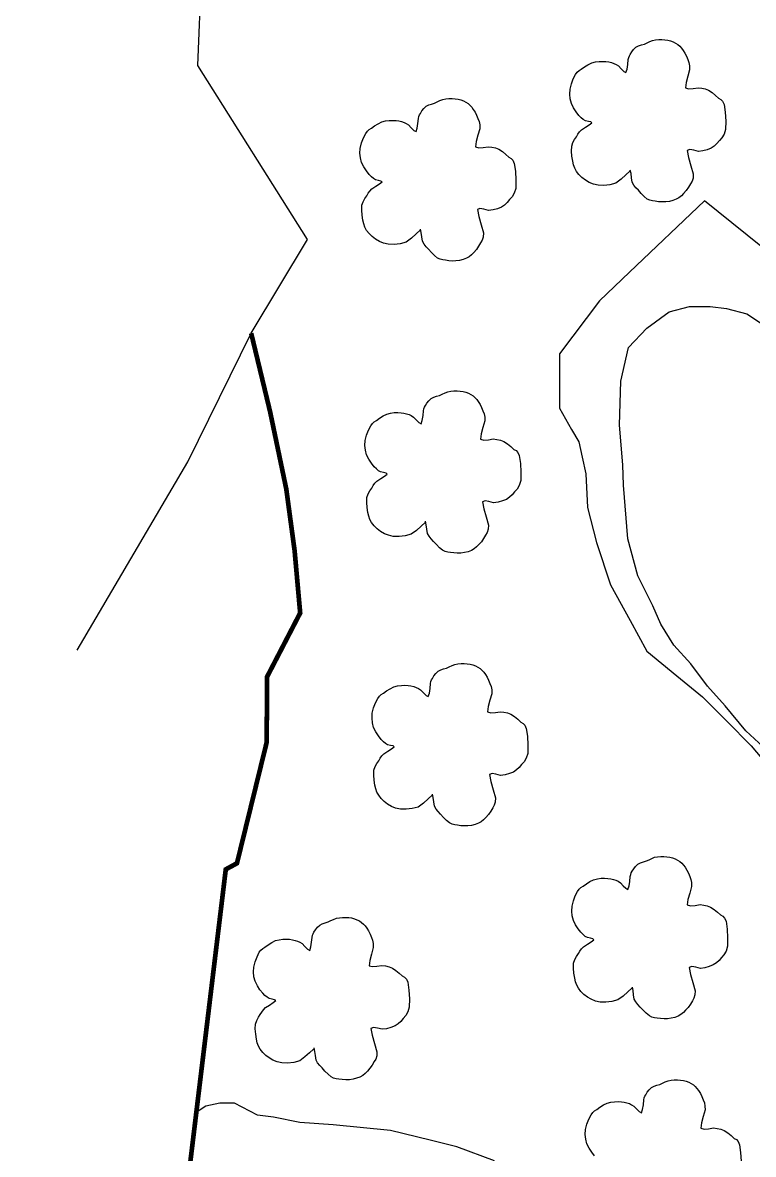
# Model space of a CAD drawing. Extents: x 744412 to 747562, y 7826855 to 7831310.
# Drawn here: x 745262.7 to 745418.3, y 7829458.4 to 7829699.2 of the extents above; entities that cross this region are included whole.
import ezdxf

# ---------------------------------------------------------------- set-up
doc = ezdxf.new("R2010")
doc.units = 0
doc.header["$MEASUREMENT"] = 0
doc.linetypes.add('CONTINUO', pattern=[0])
for name, color, linetype in [('0114001002', 1, 'Continuous'), ('0114001002004', 5, 'Continuous'), ('CERCA', 56, 'CONTINUO'), ('CÓRREGO', 5, 'Continuous')]:
    doc.layers.add(name, color=color, linetype=linetype)
doc.layers.add('VEGETAÇÃO', color=3, linetype='Continuous', lineweight=25)
doc.styles.get("Standard").update_dxf_attribs({"font": 'arial.ttf'})
doc.linetypes.add('CERCA_5000', pattern='A,25,-10,["+",Standard,S=8,R=45,X=-1.5,Y=-4.75],-4.5', length=39.5)

msp = doc.modelspace()

# ---------------------------------------------------------------- linework, layer by layer
at = {"layer": '0114001002'}
for points in [[(745422.84, 7829649.3), (745407.93, 7829661.34), (745391.97, 7829646.15), (745385.54, 7829640.02), (745377.02, 7829628.73), (745377.02, 7829617.17), (745379.59, 7829612.68), (745381.12, 7829610.01), (745381.83, 7829606.77), (745382.61, 7829603.18), (745382.98, 7829596.03), (745384.93, 7829588.62), (745387.9, 7829579.57), (745392.07, 7829572), (745395.67, 7829565.47), (745402.06, 7829560.21), (745407.51, 7829555.72), (745412.67, 7829550.53), (745417.86, 7829545.3), (745425.43, 7829536.33)], [(745363.2, 7829456.99), (745355.14, 7829459.98), (745349.46, 7829461.36), (745341.07, 7829463.41), (745328.8, 7829464.62), (745321.75, 7829465.17), (745316.13, 7829466.26), (745312.73, 7829466.67), (745307.84, 7829469.24), (745304.66, 7829469.24), (745301.68, 7829468.64), (745299.67, 7829467.25), (745297.83, 7829452.04)]]:
    msp.add_lwpolyline(points, dxfattribs=at)
at = {"layer": '0114001002004'}
msp.add_lwpolyline([(745423.21, 7829542.56), (745416.69, 7829548.53), (745412.35, 7829553.83), (745408.55, 7829558.03), (745405.02, 7829562.79), (745401.36, 7829566.72), (745398.64, 7829571.2), (745396.88, 7829575.14), (745393.75, 7829581.52), (745391.58, 7829589.39), (745390.63, 7829600.79), (745390.5, 7829605.13), (745389.82, 7829613.55), (745390.09, 7829622.92), (745391.72, 7829630.11), (745395.65, 7829634.18), (745400.41, 7829637.71), (745404.75, 7829638.8), (745409.09, 7829638.8), (745412.62, 7829638.39), (745416.97, 7829637.3), (745422.8, 7829633.37)], dxfattribs=at)
at = {"layer": 'CERCA', "linetype": 'CERCA_5000', "const_width": 1}
msp.add_lwpolyline([(745045.76, 7828681.7), (745342.25, 7828820.56), (745523.7, 7829006.56), (745256.09, 7829101.57), (745297.83, 7829452.04), (745305.95, 7829519.02), (745308.33, 7829520.31), (745314.66, 7829546.03), (745314.76, 7829560.03), (745321.8, 7829573.59), (745320.61, 7829586.87), (745318.84, 7829599.97), (745315.39, 7829616.44), (745311.36, 7829633.14)], dxfattribs=at)
at = {"layer": 'CÓRREGO', "color": 5}
msp.add_lwpolyline([(745274.27, 7829565.68), (745297.88, 7829605.78), (745311.36, 7829633.14), (745323.35, 7829653.06), (745299.99, 7829690.11), (745300.77, 7829709.33)], dxfattribs=at)
at = {"layer": 'VEGETAÇÃO', "color": 94, "linetype": 'CONTINUO'}
for points in [[(745392.03, 7829667.6), (745391.17, 7829666.82), (745390.17, 7829665.93), (745389.05, 7829665.1), (745387.78, 7829664.75), (745386.49, 7829664.61), (745385.26, 7829664.66), (745384.25, 7829664.88), (745383.35, 7829665.23), (745382.55, 7829665.71), (745381.81, 7829666.27), (745381.17, 7829666.91), (745380.64, 7829667.59), (745380.27, 7829668.24), (745380.02, 7829668.95), (745379.84, 7829669.75), (745379.68, 7829670.81), (745379.6, 7829671.9), (745379.63, 7829672.94), (745379.89, 7829673.71), (745380.25, 7829674.37), (745380.66, 7829674.95), (745380.97, 7829675.48), (745381.32, 7829675.97), (745381.75, 7829676.44), (745382.59, 7829676.98), (745383.38, 7829677.49), (745383.94, 7829677.92), (745383.69, 7829678.1), (745383.19, 7829678.22), (745382.55, 7829678.36), (745382.1, 7829678.63), (745381.65, 7829679), (745381.18, 7829679.49), (745380.59, 7829680.23), (745380.03, 7829681.09), (745379.57, 7829682.03), (745379.32, 7829683.01), (745379.22, 7829684.02), (745379.28, 7829685.06), (745379.57, 7829686.2), (745379.98, 7829687.27), (745380.44, 7829688.21), (745380.79, 7829688.69), (745381.19, 7829689.04), (745381.66, 7829689.33), (745382.33, 7829689.82), (745383.09, 7829690.29), (745383.89, 7829690.69), (745384.68, 7829690.89), (745385.47, 7829690.99), (745386.23, 7829691.01), (745386.9, 7829690.98), (745387.52, 7829690.88), (745388.1, 7829690.74), (745388.61, 7829690.58), (745389.09, 7829690.35), (745389.57, 7829690.06), (745390.16, 7829689.41), (745390.72, 7829688.87), (745391.19, 7829688.61), (745391.43, 7829689.35), (745391.58, 7829690.35), (745391.68, 7829691.37), (745391.78, 7829691.82), (745391.91, 7829692.17), (745392.09, 7829692.48), (745392.42, 7829693.01), (745392.82, 7829693.53), (745393.3, 7829694.01), (745393.87, 7829694.28), (745394.48, 7829694.49), (745395.11, 7829694.67), (745395.68, 7829694.95), (745396.27, 7829695.22), (745396.86, 7829695.45), (745397.51, 7829695.57), (745398.18, 7829695.63), (745398.84, 7829695.63), (745399.49, 7829695.6), (745400.11, 7829695.51), (745400.71, 7829695.37), (745401.26, 7829695.15), (745401.77, 7829694.88), (745402.23, 7829694.56), (745402.64, 7829694.22), (745403.01, 7829693.82), (745403.36, 7829693.34), (745403.73, 7829692.75), (745404.06, 7829692.09), (745404.35, 7829691.39), (745404.58, 7829690.77), (745404.72, 7829690.06), (745404.74, 7829689.22), (745404.34, 7829687.84), (745403.98, 7829686.49), (745403.84, 7829685.35), (745404.54, 7829685.15), (745405.5, 7829685.22), (745406.55, 7829685.39), (745407.33, 7829685.31), (745408.07, 7829685.13), (745408.79, 7829684.86), (745409.55, 7829684.35), (745410.26, 7829683.77), (745410.9, 7829683.18), (745411.39, 7829682.91), (745411.78, 7829682.52), (745412.08, 7829681.84), (745412.32, 7829680.17), (745412.43, 7829678.31), (745412.39, 7829676.51), (745412.08, 7829675.5), (745411.63, 7829674.73), (745411.09, 7829674.13), (745410.58, 7829673.51), (745410.01, 7829672.98), (745409.35, 7829672.54), (745408.49, 7829672.2), (745407.56, 7829671.96), (745406.62, 7829671.81), (745405.62, 7829672.08), (745404.78, 7829672.23), (745404.23, 7829672.02), (745404.52, 7829670.54), (745405.01, 7829668.79), (745405.51, 7829667.05), (745405.47, 7829666.16), (745405.26, 7829665.49), (745404.92, 7829664.93), (745404.5, 7829664.21), (745404.01, 7829663.53), (745403.48, 7829662.9), (745403, 7829662.4), (745402.48, 7829661.98), (745401.9, 7829661.64), (745401.19, 7829661.38), (745400.43, 7829661.2), (745399.65, 7829661.09), (745398.88, 7829661.08), (745398.13, 7829661.13), (745397.42, 7829661.23), (745396.84, 7829661.29), (745396.29, 7829661.44), (745395.74, 7829661.7), (745395.09, 7829662.25), (745394.44, 7829662.9), (745393.83, 7829663.58), (745393.31, 7829664.12), (745392.87, 7829664.67), (745392.52, 7829665.28), (745392.39, 7829666.21), (745392.28, 7829667.12), (745392.12, 7829667.86)], [(745347.34, 7829655.04), (745346.49, 7829654.26), (745345.48, 7829653.36), (745344.36, 7829652.53), (745343.09, 7829652.19), (745341.81, 7829652.05), (745340.57, 7829652.1), (745339.56, 7829652.31), (745338.66, 7829652.67), (745337.87, 7829653.15), (745337.12, 7829653.71), (745336.48, 7829654.34), (745335.95, 7829655.03), (745335.59, 7829655.68), (745335.33, 7829656.39), (745335.16, 7829657.19), (745334.99, 7829658.24), (745334.91, 7829659.33), (745334.94, 7829660.38), (745335.21, 7829661.14), (745335.57, 7829661.81), (745335.98, 7829662.39), (745336.28, 7829662.92), (745336.63, 7829663.41), (745337.07, 7829663.88), (745337.9, 7829664.42), (745338.69, 7829664.93), (745339.25, 7829665.36), (745339.01, 7829665.53), (745338.5, 7829665.66), (745337.86, 7829665.8), (745337.42, 7829666.06), (745336.96, 7829666.43), (745336.49, 7829666.93), (745335.9, 7829667.67), (745335.35, 7829668.52), (745334.88, 7829669.47), (745334.63, 7829670.44), (745334.53, 7829671.45), (745334.59, 7829672.49), (745334.88, 7829673.63), (745335.29, 7829674.71), (745335.75, 7829675.64), (745336.11, 7829676.13), (745336.5, 7829676.48), (745336.97, 7829676.77), (745337.65, 7829677.26), (745338.4, 7829677.73), (745339.2, 7829678.13), (745340, 7829678.33), (745340.78, 7829678.43), (745341.54, 7829678.44), (745342.21, 7829678.41), (745342.83, 7829678.32), (745343.41, 7829678.18), (745343.92, 7829678.01), (745344.4, 7829677.79), (745344.89, 7829677.49), (745345.47, 7829676.85), (745346.03, 7829676.31), (745346.51, 7829676.05), (745346.74, 7829676.79), (745346.89, 7829677.78), (745346.99, 7829678.81), (745347.1, 7829679.26), (745347.22, 7829679.6), (745347.41, 7829679.91), (745347.73, 7829680.44), (745348.14, 7829680.97), (745348.62, 7829681.45), (745349.18, 7829681.72), (745349.79, 7829681.92), (745350.42, 7829682.11), (745351, 7829682.39), (745351.58, 7829682.66), (745352.18, 7829682.89), (745352.83, 7829683.01), (745353.49, 7829683.07), (745354.15, 7829683.07), (745354.8, 7829683.03), (745355.43, 7829682.95), (745356.02, 7829682.8), (745356.57, 7829682.59), (745357.08, 7829682.32), (745357.55, 7829682), (745357.95, 7829681.66), (745358.33, 7829681.25), (745358.67, 7829680.78), (745359.04, 7829680.19), (745359.38, 7829679.53), (745359.66, 7829678.83), (745359.89, 7829678.2), (745360.03, 7829677.5), (745360.05, 7829676.66), (745359.65, 7829675.28), (745359.29, 7829673.92), (745359.15, 7829672.79), (745359.85, 7829672.59), (745360.81, 7829672.66), (745361.86, 7829672.83), (745362.64, 7829672.74), (745363.39, 7829672.57), (745364.1, 7829672.29), (745364.86, 7829671.79), (745365.58, 7829671.21), (745366.22, 7829670.62), (745366.71, 7829670.35), (745367.1, 7829669.95), (745367.39, 7829669.28), (745367.63, 7829667.6), (745367.74, 7829665.74), (745367.71, 7829663.95), (745367.39, 7829662.94), (745366.94, 7829662.17), (745366.4, 7829661.57), (745365.9, 7829660.95), (745365.33, 7829660.42), (745364.67, 7829659.98), (745363.8, 7829659.64), (745362.87, 7829659.39), (745361.93, 7829659.25), (745360.93, 7829659.52), (745360.1, 7829659.66), (745359.54, 7829659.46), (745359.83, 7829657.98), (745360.33, 7829656.22), (745360.82, 7829654.48), (745360.78, 7829653.6), (745360.57, 7829652.92), (745360.23, 7829652.36), (745359.81, 7829651.65), (745359.33, 7829650.96), (745358.8, 7829650.34), (745358.31, 7829649.84), (745357.79, 7829649.42), (745357.21, 7829649.08), (745356.5, 7829648.82), (745355.74, 7829648.63), (745354.96, 7829648.53), (745354.19, 7829648.51), (745353.44, 7829648.56), (745352.73, 7829648.66), (745352.15, 7829648.73), (745351.6, 7829648.87), (745351.06, 7829649.14), (745350.4, 7829649.69), (745349.75, 7829650.33), (745349.14, 7829651.02), (745348.62, 7829651.55), (745348.19, 7829652.11), (745347.84, 7829652.72), (745347.7, 7829653.65), (745347.59, 7829654.55), (745347.44, 7829655.29)], [(745348.42, 7829592.84), (745347.56, 7829592.06), (745346.55, 7829591.17), (745345.43, 7829590.34), (745344.16, 7829589.99), (745342.88, 7829589.85), (745341.64, 7829589.9), (745340.63, 7829590.12), (745339.74, 7829590.47), (745338.94, 7829590.95), (745338.19, 7829591.51), (745337.55, 7829592.15), (745337.02, 7829592.83), (745336.66, 7829593.48), (745336.4, 7829594.19), (745336.23, 7829594.99), (745336.06, 7829596.05), (745335.98, 7829597.14), (745336.01, 7829598.18), (745336.28, 7829598.95), (745336.64, 7829599.61), (745337.05, 7829600.19), (745337.35, 7829600.72), (745337.7, 7829601.21), (745338.14, 7829601.68), (745338.97, 7829602.23), (745339.76, 7829602.73), (745340.32, 7829603.16), (745340.08, 7829603.34), (745339.57, 7829603.46), (745338.93, 7829603.6), (745338.49, 7829603.87), (745338.03, 7829604.24), (745337.56, 7829604.73), (745336.97, 7829605.47), (745336.42, 7829606.33), (745335.95, 7829607.27), (745335.7, 7829608.25), (745335.6, 7829609.26), (745335.66, 7829610.3), (745335.95, 7829611.44), (745336.36, 7829612.51), (745336.82, 7829613.45), (745337.18, 7829613.93), (745337.57, 7829614.28), (745338.04, 7829614.57), (745338.72, 7829615.07), (745339.47, 7829615.53), (745340.27, 7829615.94), (745341.07, 7829616.13), (745341.85, 7829616.23), (745342.61, 7829616.25), (745343.28, 7829616.22), (745343.9, 7829616.12), (745344.48, 7829615.98), (745344.99, 7829615.82), (745345.47, 7829615.59), (745345.96, 7829615.3), (745346.54, 7829614.65), (745347.1, 7829614.11), (745347.58, 7829613.85), (745347.81, 7829614.59), (745347.96, 7829615.59), (745348.06, 7829616.61), (745348.17, 7829617.06), (745348.29, 7829617.41), (745348.48, 7829617.72), (745348.8, 7829618.25), (745349.21, 7829618.77), (745349.69, 7829619.25), (745350.25, 7829619.52), (745350.86, 7829619.73), (745351.49, 7829619.91), (745352.07, 7829620.19), (745352.65, 7829620.46), (745353.25, 7829620.69), (745353.9, 7829620.81), (745354.56, 7829620.87), (745355.23, 7829620.87), (745355.87, 7829620.84), (745356.5, 7829620.75), (745357.1, 7829620.61), (745357.64, 7829620.39), (745358.15, 7829620.12), (745358.62, 7829619.8), (745359.02, 7829619.46), (745359.4, 7829619.06), (745359.74, 7829618.58), (745360.11, 7829617.99), (745360.45, 7829617.33), (745360.73, 7829616.63), (745360.96, 7829616.01), (745361.1, 7829615.3), (745361.12, 7829614.46), (745360.72, 7829613.08), (745360.36, 7829611.73), (745360.22, 7829610.59), (745360.93, 7829610.39), (745361.88, 7829610.46), (745362.93, 7829610.64), (745363.71, 7829610.55), (745364.46, 7829610.37), (745365.17, 7829610.1), (745365.93, 7829609.59), (745366.65, 7829609.01), (745367.29, 7829608.42), (745367.78, 7829608.15), (745368.17, 7829607.76), (745368.46, 7829607.08), (745368.7, 7829605.41), (745368.81, 7829603.55), (745368.78, 7829601.76), (745368.46, 7829600.74), (745368.01, 7829599.97), (745367.47, 7829599.37), (745366.97, 7829598.75), (745366.4, 7829598.22), (745365.74, 7829597.78), (745364.87, 7829597.44), (745363.94, 7829597.2), (745363.01, 7829597.05), (745362, 7829597.32), (745361.17, 7829597.47), (745360.61, 7829597.26), (745360.9, 7829595.78), (745361.4, 7829594.03), (745361.89, 7829592.29), (745361.85, 7829591.4), (745361.64, 7829590.73), (745361.3, 7829590.17), (745360.88, 7829589.45), (745360.4, 7829588.77), (745359.87, 7829588.14), (745359.38, 7829587.64), (745358.86, 7829587.22), (745358.28, 7829586.88), (745357.57, 7829586.62), (745356.81, 7829586.44), (745356.03, 7829586.33), (745355.26, 7829586.32), (745354.51, 7829586.37), (745353.8, 7829586.47), (745353.22, 7829586.53), (745352.67, 7829586.68), (745352.13, 7829586.94), (745351.47, 7829587.49), (745350.82, 7829588.14), (745350.21, 7829588.82), (745349.69, 7829589.36), (745349.26, 7829589.91), (745348.91, 7829590.52), (745348.77, 7829591.45), (745348.66, 7829592.36), (745348.51, 7829593.1)], [(745349.91, 7829534.79), (745349.05, 7829534.01), (745348.05, 7829533.12), (745346.93, 7829532.29), (745345.66, 7829531.94), (745344.37, 7829531.8), (745343.14, 7829531.85), (745342.13, 7829532.06), (745341.23, 7829532.42), (745340.43, 7829532.9), (745339.69, 7829533.46), (745339.05, 7829534.09), (745338.52, 7829534.78), (745338.15, 7829535.43), (745337.9, 7829536.14), (745337.72, 7829536.94), (745337.56, 7829538), (745337.48, 7829539.09), (745337.51, 7829540.13), (745337.77, 7829540.9), (745338.13, 7829541.56), (745338.54, 7829542.14), (745338.85, 7829542.67), (745339.2, 7829543.16), (745339.63, 7829543.63), (745340.47, 7829544.17), (745341.26, 7829544.68), (745341.82, 7829545.11), (745341.57, 7829545.29), (745341.07, 7829545.41), (745340.43, 7829545.55), (745339.98, 7829545.82), (745339.53, 7829546.19), (745339.06, 7829546.68), (745338.47, 7829547.42), (745337.91, 7829548.28), (745337.45, 7829549.22), (745337.2, 7829550.19), (745337.1, 7829551.21), (745337.16, 7829552.25), (745337.45, 7829553.39), (745337.86, 7829554.46), (745338.32, 7829555.39), (745338.67, 7829555.88), (745339.07, 7829556.23), (745339.54, 7829556.52), (745340.21, 7829557.01), (745340.97, 7829557.48), (745341.77, 7829557.88), (745342.56, 7829558.08), (745343.35, 7829558.18), (745344.11, 7829558.2), (745344.78, 7829558.16), (745345.4, 7829558.07), (745345.98, 7829557.93), (745346.49, 7829557.76), (745346.97, 7829557.54), (745347.45, 7829557.25), (745348.04, 7829556.6), (745348.6, 7829556.06), (745349.07, 7829555.8), (745349.31, 7829556.54), (745349.46, 7829557.54), (745349.56, 7829558.56), (745349.66, 7829559.01), (745349.79, 7829559.35), (745349.97, 7829559.67), (745350.3, 7829560.19), (745350.7, 7829560.72), (745351.18, 7829561.2), (745351.75, 7829561.47), (745352.36, 7829561.68), (745352.99, 7829561.86), (745353.56, 7829562.14), (745354.15, 7829562.41), (745354.74, 7829562.64), (745355.39, 7829562.76), (745356.06, 7829562.82), (745356.72, 7829562.82), (745357.37, 7829562.79), (745357.99, 7829562.7), (745358.59, 7829562.55), (745359.14, 7829562.34), (745359.65, 7829562.07), (745360.11, 7829561.75), (745360.52, 7829561.41), (745360.89, 7829561), (745361.24, 7829560.53), (745361.61, 7829559.94), (745361.94, 7829559.28), (745362.23, 7829558.58), (745362.46, 7829557.95), (745362.6, 7829557.25), (745362.62, 7829556.41), (745362.22, 7829555.03), (745361.86, 7829553.67), (745361.72, 7829552.54), (745362.42, 7829552.34), (745363.38, 7829552.41), (745364.43, 7829552.58), (745365.21, 7829552.5), (745365.95, 7829552.32), (745366.67, 7829552.04), (745367.43, 7829551.54), (745368.14, 7829550.96), (745368.78, 7829550.37), (745369.27, 7829550.1), (745369.66, 7829549.71), (745369.96, 7829549.03), (745370.2, 7829547.36), (745370.31, 7829545.49), (745370.27, 7829543.7), (745369.96, 7829542.69), (745369.51, 7829541.92), (745368.97, 7829541.32), (745368.46, 7829540.7), (745367.89, 7829540.17), (745367.23, 7829539.73), (745366.37, 7829539.39), (745365.44, 7829539.14), (745364.5, 7829539), (745363.5, 7829539.27), (745362.66, 7829539.42), (745362.11, 7829539.21), (745362.4, 7829537.73), (745362.89, 7829535.98), (745363.39, 7829534.24), (745363.35, 7829533.35), (745363.14, 7829532.68), (745362.8, 7829532.12), (745362.38, 7829531.4), (745361.89, 7829530.72), (745361.36, 7829530.09), (745360.88, 7829529.59), (745360.36, 7829529.17), (745359.78, 7829528.83), (745359.07, 7829528.57), (745358.31, 7829528.39), (745357.53, 7829528.28), (745356.76, 7829528.26), (745356.01, 7829528.31), (745355.3, 7829528.41), (745354.72, 7829528.48), (745354.17, 7829528.63), (745353.62, 7829528.89), (745352.97, 7829529.44), (745352.32, 7829530.09), (745351.71, 7829530.77), (745351.19, 7829531.31), (745350.75, 7829531.86), (745350.4, 7829532.47), (745350.27, 7829533.4), (745350.16, 7829534.3), (745350, 7829535.05)], [(745392.45, 7829493.73), (745391.6, 7829492.94), (745390.59, 7829492.05), (745389.47, 7829491.22), (745388.2, 7829490.87), (745386.92, 7829490.74), (745385.68, 7829490.78), (745384.67, 7829491), (745383.77, 7829491.36), (745382.98, 7829491.83), (745382.23, 7829492.4), (745381.59, 7829493.03), (745381.06, 7829493.72), (745380.7, 7829494.37), (745380.44, 7829495.08), (745380.27, 7829495.88), (745380.1, 7829496.93), (745380.02, 7829498.02), (745380.05, 7829499.06), (745380.32, 7829499.83), (745380.68, 7829500.5), (745381.09, 7829501.08), (745381.39, 7829501.6), (745381.74, 7829502.09), (745382.18, 7829502.56), (745383.01, 7829503.11), (745383.8, 7829503.62), (745384.36, 7829504.05), (745384.12, 7829504.22), (745383.61, 7829504.35), (745382.97, 7829504.49), (745382.53, 7829504.75), (745382.07, 7829505.12), (745381.6, 7829505.62), (745381.01, 7829506.36), (745380.46, 7829507.21), (745379.99, 7829508.16), (745379.74, 7829509.13), (745379.64, 7829510.14), (745379.7, 7829511.18), (745379.99, 7829512.32), (745380.4, 7829513.4), (745380.86, 7829514.33), (745381.22, 7829514.82), (745381.61, 7829515.17), (745382.08, 7829515.46), (745382.76, 7829515.95), (745383.51, 7829516.42), (745384.31, 7829516.82), (745385.11, 7829517.02), (745385.89, 7829517.12), (745386.65, 7829517.13), (745387.32, 7829517.1), (745387.94, 7829517.01), (745388.52, 7829516.87), (745389.03, 7829516.7), (745389.51, 7829516.48), (745390, 7829516.18), (745390.58, 7829515.54), (745391.14, 7829515), (745391.62, 7829514.74), (745391.85, 7829515.48), (745392, 7829516.47), (745392.1, 7829517.5), (745392.21, 7829517.95), (745392.33, 7829518.29), (745392.52, 7829518.6), (745392.84, 7829519.13), (745393.25, 7829519.66), (745393.73, 7829520.14), (745394.29, 7829520.4), (745394.9, 7829520.61), (745395.53, 7829520.8), (745396.11, 7829521.08), (745396.69, 7829521.35), (745397.29, 7829521.58), (745397.94, 7829521.7), (745398.6, 7829521.76), (745399.26, 7829521.76), (745399.91, 7829521.72), (745400.54, 7829521.64), (745401.13, 7829521.49), (745401.68, 7829521.28), (745402.19, 7829521.01), (745402.66, 7829520.69), (745403.06, 7829520.34), (745403.44, 7829519.94), (745403.78, 7829519.47), (745404.15, 7829518.87), (745404.49, 7829518.22), (745404.77, 7829517.52), (745405, 7829516.89), (745405.14, 7829516.19), (745405.16, 7829515.35), (745404.76, 7829513.97), (745404.4, 7829512.61), (745404.26, 7829511.48), (745404.96, 7829511.28), (745405.92, 7829511.35), (745406.97, 7829511.52), (745407.75, 7829511.43), (745408.5, 7829511.26), (745409.21, 7829510.98), (745409.97, 7829510.48), (745410.69, 7829509.9), (745411.33, 7829509.31), (745411.82, 7829509.04), (745412.21, 7829508.64), (745412.5, 7829507.97), (745412.74, 7829506.29), (745412.85, 7829504.43), (745412.82, 7829502.64), (745412.5, 7829501.62), (745412.05, 7829500.86), (745411.51, 7829500.26), (745411.01, 7829499.63), (745410.44, 7829499.1), (745409.78, 7829498.67), (745408.91, 7829498.32), (745407.98, 7829498.08), (745407.04, 7829497.94), (745406.04, 7829498.21), (745405.21, 7829498.35), (745404.65, 7829498.15), (745404.94, 7829496.67), (745405.44, 7829494.91), (745405.93, 7829493.17), (745405.89, 7829492.29), (745405.68, 7829491.61), (745405.34, 7829491.05), (745404.92, 7829490.34), (745404.44, 7829489.65), (745403.9, 7829489.03), (745403.42, 7829488.53), (745402.9, 7829488.11), (745402.32, 7829487.77), (745401.61, 7829487.51), (745400.85, 7829487.32), (745400.07, 7829487.22), (745399.3, 7829487.2), (745398.55, 7829487.25), (745397.84, 7829487.35), (745397.26, 7829487.42), (745396.71, 7829487.56), (745396.17, 7829487.83), (745395.51, 7829488.38), (745394.86, 7829489.02), (745394.25, 7829489.71), (745393.73, 7829490.24), (745393.3, 7829490.8), (745392.95, 7829491.41), (745392.81, 7829492.34), (745392.7, 7829493.24), (745392.55, 7829493.98)], [(745324.67, 7829480.76), (745323.81, 7829479.98), (745322.81, 7829479.09), (745321.69, 7829478.25), (745320.42, 7829477.91), (745319.13, 7829477.77), (745317.9, 7829477.82), (745316.89, 7829478.03), (745315.99, 7829478.39), (745315.2, 7829478.87), (745314.45, 7829479.43), (745313.81, 7829480.06), (745313.28, 7829480.75), (745312.92, 7829481.4), (745312.66, 7829482.11), (745312.49, 7829482.91), (745312.32, 7829483.97), (745312.24, 7829485.06), (745312.27, 7829486.1), (745312.54, 7829486.87), (745312.9, 7829487.53), (745313.31, 7829488.11), (745313.61, 7829488.64), (745313.96, 7829489.13), (745314.4, 7829489.6), (745315.23, 7829490.14), (745316.02, 7829490.65), (745316.58, 7829491.08), (745316.34, 7829491.26), (745315.83, 7829491.38), (745315.19, 7829491.52), (745314.74, 7829491.79), (745314.29, 7829492.15), (745313.82, 7829492.65), (745313.23, 7829493.39), (745312.68, 7829494.25), (745312.21, 7829495.19), (745311.96, 7829496.16), (745311.86, 7829497.18), (745311.92, 7829498.21), (745312.21, 7829499.36), (745312.62, 7829500.43), (745313.08, 7829501.36), (745313.43, 7829501.85), (745313.83, 7829502.2), (745314.3, 7829502.49), (745314.98, 7829502.98), (745315.73, 7829503.45), (745316.53, 7829503.85), (745317.33, 7829504.05), (745318.11, 7829504.15), (745318.87, 7829504.17), (745319.54, 7829504.13), (745320.16, 7829504.04), (745320.74, 7829503.9), (745321.25, 7829503.73), (745321.73, 7829503.51), (745322.22, 7829503.22), (745322.8, 7829502.57), (745323.36, 7829502.03), (745323.84, 7829501.77), (745324.07, 7829502.51), (745324.22, 7829503.51), (745324.32, 7829504.53), (745324.42, 7829504.98), (745324.55, 7829505.32), (745324.74, 7829505.64), (745325.06, 7829506.16), (745325.47, 7829506.69), (745325.95, 7829507.17), (745326.51, 7829507.44), (745327.12, 7829507.64), (745327.75, 7829507.83), (745328.33, 7829508.11), (745328.91, 7829508.38), (745329.51, 7829508.61), (745330.16, 7829508.73), (745330.82, 7829508.79), (745331.48, 7829508.79), (745332.13, 7829508.76), (745332.76, 7829508.67), (745333.35, 7829508.52), (745333.9, 7829508.31), (745334.41, 7829508.04), (745334.87, 7829507.72), (745335.28, 7829507.38), (745335.66, 7829506.97), (745336, 7829506.5), (745336.37, 7829505.91), (745336.71, 7829505.25), (745336.99, 7829504.55), (745337.22, 7829503.92), (745337.36, 7829503.22), (745337.38, 7829502.38), (745336.98, 7829501), (745336.62, 7829499.64), (745336.48, 7829498.51), (745337.18, 7829498.31), (745338.14, 7829498.38), (745339.19, 7829498.55), (745339.97, 7829498.46), (745340.72, 7829498.29), (745341.43, 7829498.01), (745342.19, 7829497.51), (745342.91, 7829496.93), (745343.55, 7829496.34), (745344.04, 7829496.07), (745344.43, 7829495.68), (745344.72, 7829495), (745344.96, 7829493.32), (745345.07, 7829491.46), (745345.04, 7829489.67), (745344.72, 7829488.66), (745344.27, 7829487.89), (745343.73, 7829487.29), (745343.23, 7829486.67), (745342.66, 7829486.14), (745342, 7829485.7), (745341.13, 7829485.36), (745340.2, 7829485.11), (745339.26, 7829484.97), (745338.26, 7829485.24), (745337.42, 7829485.38), (745336.87, 7829485.18), (745337.16, 7829483.7), (745337.66, 7829481.94), (745338.15, 7829480.21), (745338.11, 7829479.32), (745337.9, 7829478.65), (745337.56, 7829478.09), (745337.14, 7829477.37), (745336.65, 7829476.68), (745336.12, 7829476.06), (745335.64, 7829475.56), (745335.12, 7829475.14), (745334.54, 7829474.8), (745333.83, 7829474.54), (745333.07, 7829474.36), (745332.29, 7829474.25), (745331.52, 7829474.23), (745330.77, 7829474.28), (745330.06, 7829474.38), (745329.48, 7829474.45), (745328.93, 7829474.6), (745328.39, 7829474.86), (745327.73, 7829475.41), (745327.08, 7829476.06), (745326.47, 7829476.74), (745325.95, 7829477.28), (745325.51, 7829477.83), (745325.17, 7829478.44), (745325.03, 7829479.37), (745324.92, 7829480.27), (745324.77, 7829481.02)], [(745384.49, 7829458.07), (745383.9, 7829458.81), (745383.34, 7829459.67), (745382.87, 7829460.61), (745382.62, 7829461.58), (745382.52, 7829462.6), (745382.58, 7829463.63), (745382.88, 7829464.78), (745383.28, 7829465.85), (745383.75, 7829466.78), (745384.1, 7829467.27), (745384.5, 7829467.62), (745384.97, 7829467.91), (745385.64, 7829468.4), (745386.4, 7829468.87), (745387.19, 7829469.27), (745387.99, 7829469.47), (745388.78, 7829469.57), (745389.53, 7829469.59), (745390.21, 7829469.55), (745390.83, 7829469.46), (745391.4, 7829469.32), (745391.91, 7829469.15), (745392.4, 7829468.93), (745392.88, 7829468.64), (745393.47, 7829467.99), (745394.02, 7829467.45), (745394.5, 7829467.19), (745394.74, 7829467.93), (745394.89, 7829468.93), (745394.99, 7829469.95), (745395.09, 7829470.4), (745395.22, 7829470.74), (745395.4, 7829471.06), (745395.73, 7829471.58), (745396.13, 7829472.11), (745396.61, 7829472.59), (745397.18, 7829472.86), (745397.79, 7829473.07), (745398.41, 7829473.25), (745398.99, 7829473.53), (745399.57, 7829473.8), (745400.17, 7829474.03), (745400.82, 7829474.15), (745401.49, 7829474.21), (745402.15, 7829474.21), (745402.8, 7829474.18), (745403.42, 7829474.09), (745404.02, 7829473.94), (745404.57, 7829473.73), (745405.07, 7829473.46), (745405.54, 7829473.14), (745405.95, 7829472.8), (745406.32, 7829472.39), (745406.67, 7829471.92), (745407.04, 7829471.33), (745407.37, 7829470.67), (745407.66, 7829469.97), (745407.89, 7829469.34), (745408.02, 7829468.64), (745408.04, 7829467.8), (745407.65, 7829466.42), (745407.29, 7829465.06), (745407.15, 7829463.93), (745407.85, 7829463.73), (745408.8, 7829463.8), (745409.86, 7829463.97), (745410.64, 7829463.88), (745411.38, 7829463.71), (745412.1, 7829463.43), (745412.86, 7829462.93), (745413.57, 7829462.35), (745414.21, 7829461.76), (745414.7, 7829461.49), (745415.09, 7829461.1), (745415.38, 7829460.42), (745415.62, 7829458.74), (745415.74, 7829456.88)]]:
    msp.add_lwpolyline(points, dxfattribs=at)

doc.saveas('drawing.dxf')
